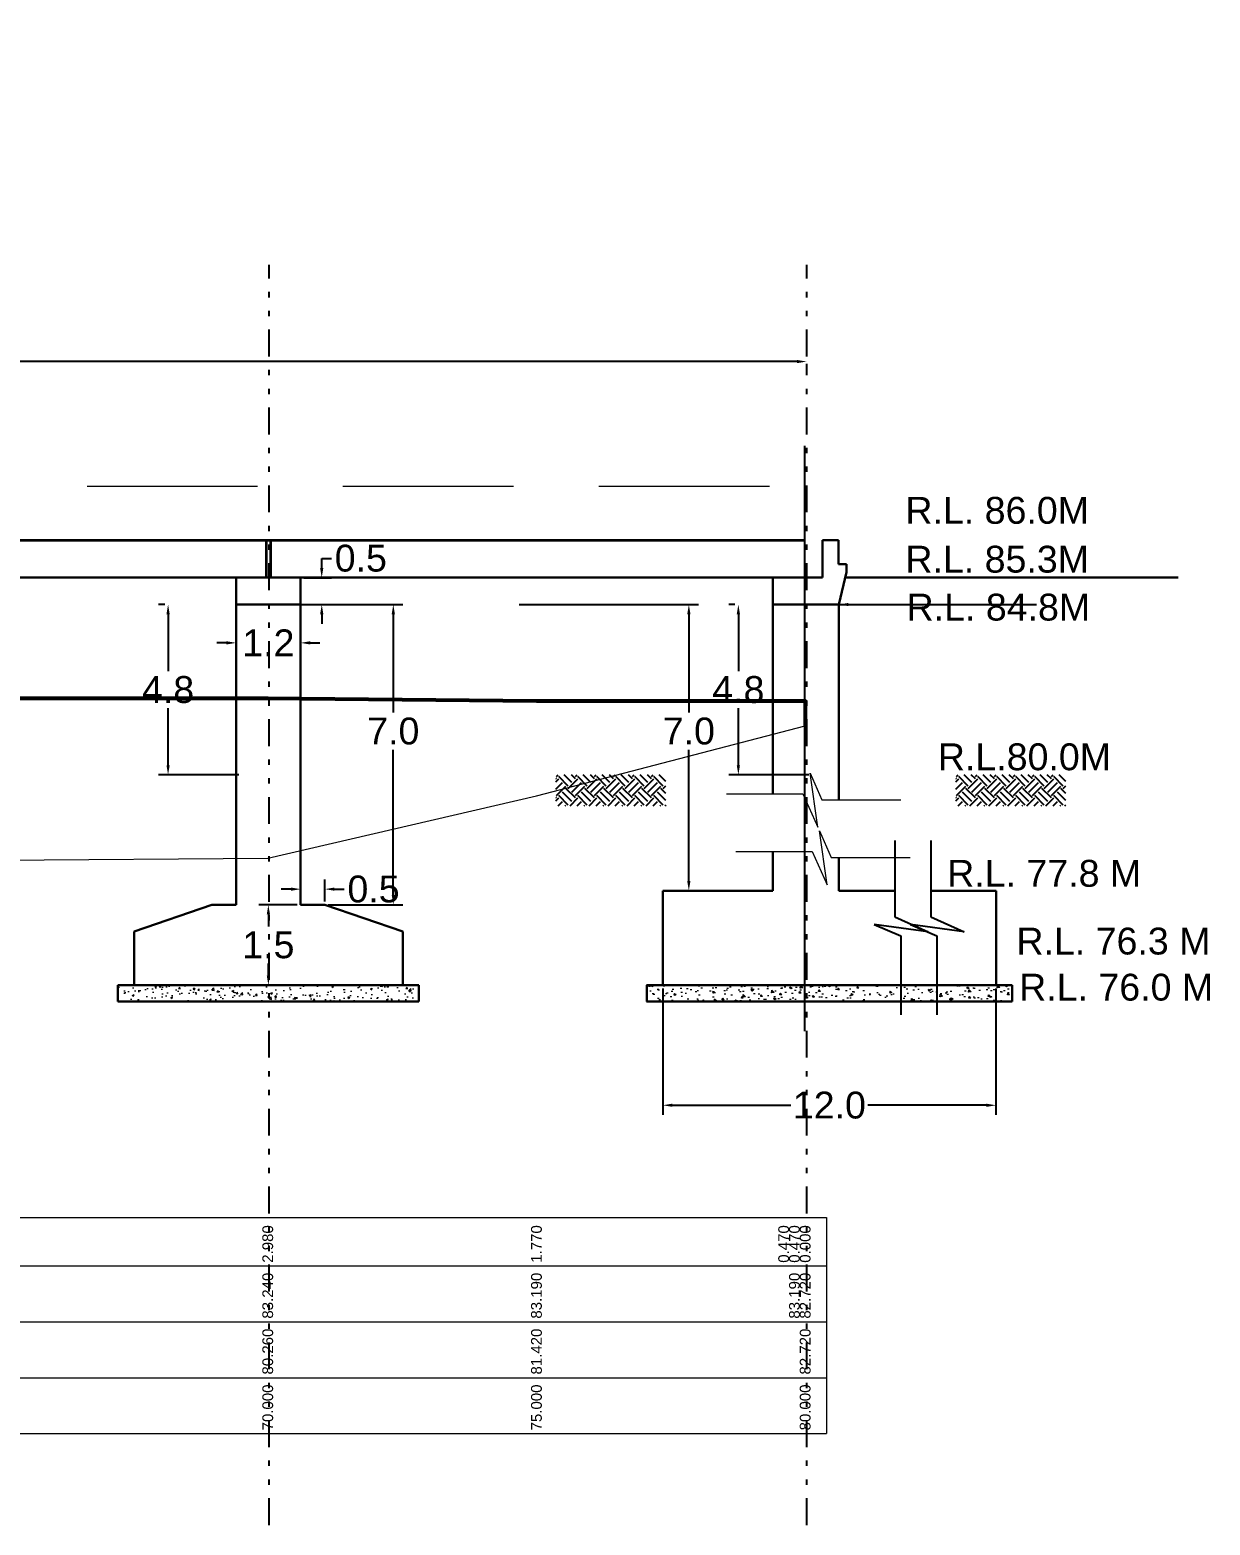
# Model space of a CAD drawing. Header units: millimetres. Extents: x -83 to 417, y 47 to 139.
# Drawn here: x 394.56 to 416.52, y 72.81 to 100.64 of the extents above; entities that cross this region are included whole.
import ezdxf
from ezdxf.enums import TextEntityAlignment as Align

# ---------------------------------------------------------------- set-up
doc = ezdxf.new("R2010")
doc.units = ezdxf.units.MM
doc.header["$PDMODE"] = 3
doc.header["$PDSIZE"] = -0.7
doc.linetypes.add('DASHED2', pattern=[9.525, 6.35, -3.175])
doc.linetypes.add('DIVIDE', pattern=[1.25, 0.5, -0.25, 0, -0.25, 0, -0.25])
for name, color, linetype in [('Bridge Top', 30, 'Continuous'), ('Data Table', 7, 'Continuous'), ('kacha rasta', 7, 'Continuous'), ('OGL', 1, 'Continuous')]:
    doc.layers.add(name, color=color, linetype=linetype)
doc.styles.add('.1', font='arial.ttf', dxfattribs={"height": 0.1})
doc.styles.get("Standard").update_dxf_attribs({"font": 'Arial'})
doc.dimstyles.get("Standard").update_dxf_attribs({"dimtxt": 0.5, "dimasz": 0.18, "dimexe": 0.18, "dimexo": 0.0625, "dimgap": 0.09, "dimtad": 0, "dimtih": 1, "dimtoh": 1, "dimdec": 1, "dimzin": 0, "dimdsep": 46, "dimtxsty": 'Standard', "dimcen": 0.09, "dimadec": 0, "dimazin": 0, "dimtfac": 1, "dimtdec": 1, "dimtofl": 0, "dimtmove": 0, "dimatfit": 3, "dimfxl": 1, "dimtolj": 1, "dimtzin": 0, "dimarcsym": 0})

# ---------------------------------------------------------------- blocks, each defined once
blk = doc.blocks.new('*D319')
at = {"color": 0, "lineweight": -2, "transparency": 16777216}
for p, q in [((399.418, 84.648), (399.238, 84.648)), ((399.598, 84.421), (399.598, 84.828)), ((400.048, 84.421), (400.048, 84.828)), ((400.228, 84.648), (400.408, 84.648))]:
    blk.add_line(p, q, dxfattribs=at)
at = {"color": 0, "transparency": 16777216}
for points in [[(399.418, 84.678), (399.418, 84.618), (399.598, 84.648)], [(400.228, 84.678), (400.228, 84.618), (400.048, 84.648)]]:
    blk.add_solid(points, dxfattribs=at)
at = {"layer": 'Defpoints', "color": 0, "transparency": 16777216}
for p in [(400.048, 84.648), (399.598, 84.359), (400.048, 84.359)]:
    blk.add_point(p, dxfattribs=at)
at = {"color": 0, "lineweight": 0, "transparency": 16777216, "insert": (400.955, 84.648), "char_height": 0.5, "attachment_point": 5}
blk.add_mtext('\\A1;0.5', dxfattribs=at)
blk = doc.blocks.new('*D320')
at = {"color": 0, "lineweight": -2, "transparency": 16777216}
for p, q in [((399.536, 84.359), (398.818, 84.359)), ((398.998, 84.179), (398.998, 83.954)), ((398.998, 83.039), (398.998, 83.264)), ((399.986, 82.859), (398.818, 82.859))]:
    blk.add_line(p, q, dxfattribs=at)
at = {"color": 0, "transparency": 16777216}
for points in [[(398.968, 84.179), (399.028, 84.179), (398.998, 84.359)], [(398.968, 83.039), (399.028, 83.039), (398.998, 82.859)]]:
    blk.add_solid(points, dxfattribs=at)
at = {"layer": 'Defpoints', "color": 0, "transparency": 16777216}
for p in [(399.598, 84.359), (398.998, 82.859), (400.048, 82.859)]:
    blk.add_point(p, dxfattribs=at)
at = {"color": 0, "lineweight": 0, "transparency": 16777216, "insert": (398.998, 83.609), "char_height": 0.5, "attachment_point": 5}
blk.add_mtext('\\A1;1.5', dxfattribs=at)
blk = doc.blocks.new('*D321')
at = {"color": 0, "lineweight": -2, "transparency": 16777216}
for p, q in [((399.991, 90.625), (399.991, 90.805)), ((399.991, 90.805), (400.171, 90.805)), ((399.661, 90.445), (400.171, 90.445)), ((399.661, 89.945), (400.171, 89.945)), ((399.991, 89.765), (399.991, 89.585))]:
    blk.add_line(p, q, dxfattribs=at)
at = {"color": 0, "transparency": 16777216}
for points in [[(399.961, 90.625), (400.021, 90.625), (399.991, 90.445)], [(399.961, 89.765), (400.021, 89.765), (399.991, 89.945)]]:
    blk.add_solid(points, dxfattribs=at)
at = {"layer": 'Defpoints', "color": 0, "transparency": 16777216}
for p in [(399.598, 90.445), (399.991, 90.445), (399.598, 89.945)]:
    blk.add_point(p, dxfattribs=at)
at = {"color": 0, "lineweight": 0, "transparency": 16777216, "insert": (400.718, 90.805), "char_height": 0.5, "attachment_point": 5}
blk.add_mtext('\\A1;0.5', dxfattribs=at)
blk = doc.blocks.new('*D316')
at = {"layer": 'Defpoints', "color": 0, "linetype": 'Continuous', "transparency": 16777216}
for p in [(398.398, 89.945), (399.598, 89.945), (399.598, 89.232)]:
    blk.add_point(p, dxfattribs=at)
at = {"layer": 'kacha rasta', "color": 0, "linetype": 'Continuous', "lineweight": -2, "transparency": 16777216}
for p, q in [((398.398, 89.883), (398.398, 89.052)), ((399.598, 89.883), (399.598, 89.052)), ((398.218, 89.232), (398.038, 89.232)), ((399.778, 89.232), (399.958, 89.232))]:
    blk.add_line(p, q, dxfattribs=at)
at = {"layer": 'kacha rasta', "color": 0, "linetype": 'Continuous', "transparency": 16777216}
for points in [[(398.218, 89.262), (398.218, 89.202), (398.398, 89.232)], [(399.778, 89.262), (399.778, 89.202), (399.598, 89.232)]]:
    blk.add_solid(points, dxfattribs=at)
at = {"layer": 'kacha rasta', "color": 0, "linetype": 'Continuous', "transparency": 16777216, "insert": (398.998, 89.232), "char_height": 0.5, "attachment_point": 5}
blk.add_mtext('\\A1;1.2', dxfattribs=at)
blk = doc.blocks.new('*D317')
at = {"color": 0, "lineweight": -2, "transparency": 16777216}
for p, q in [((397.069, 89.945), (396.952, 89.945)), ((397.132, 89.765), (397.132, 88.706)), ((397.132, 86.955), (397.132, 88.015)), ((398.446, 86.775), (396.952, 86.775))]:
    blk.add_line(p, q, dxfattribs=at)
at = {"color": 0, "transparency": 16777216}
for points in [[(397.102, 89.765), (397.162, 89.765), (397.132, 89.945)], [(397.102, 86.955), (397.162, 86.955), (397.132, 86.775)]]:
    blk.add_solid(points, dxfattribs=at)
at = {"layer": 'Defpoints', "color": 0, "transparency": 16777216}
for p in [(397.132, 89.945), (397.132, 86.775), (398.508, 86.775)]:
    blk.add_point(p, dxfattribs=at)
at = {"color": 0, "lineweight": 0, "transparency": 16777216, "insert": (397.132, 88.36), "char_height": 0.5, "attachment_point": 5}
blk.add_mtext('\\A1;4.8', dxfattribs=at)
blk = doc.blocks.new('*D318')
at = {"color": 0, "lineweight": -2, "transparency": 16777216}
for p, q in [((399.078, 89.945), (401.503, 89.945)), ((401.323, 89.765), (401.323, 87.933)), ((401.323, 84.539), (401.323, 87.243)), ((400.111, 84.359), (401.503, 84.359))]:
    blk.add_line(p, q, dxfattribs=at)
at = {"color": 0, "transparency": 16777216}
for points in [[(401.293, 89.765), (401.353, 89.765), (401.323, 89.945)], [(401.293, 84.539), (401.353, 84.539), (401.323, 84.359)]]:
    blk.add_solid(points, dxfattribs=at)
at = {"layer": 'Defpoints', "color": 0, "transparency": 16777216}
for p in [(399.016, 89.945), (400.048, 84.359), (401.323, 84.359)]:
    blk.add_point(p, dxfattribs=at)
at = {"color": 0, "lineweight": 0, "transparency": 16777216, "insert": (401.323, 87.588), "char_height": 0.5, "attachment_point": 5}
blk.add_mtext('\\A1;7.0', dxfattribs=at)
blk = doc.blocks.new('*D322')
at = {"color": 0, "lineweight": -2, "transparency": 16777216}
for p, q in [((406.337, 82.796), (406.337, 80.446)), ((412.537, 82.796), (412.537, 80.446)), ((406.517, 80.626), (408.722, 80.626)), ((412.357, 80.626), (410.152, 80.626))]:
    blk.add_line(p, q, dxfattribs=at)
at = {"color": 0, "transparency": 16777216}
for points in [[(406.517, 80.656), (406.517, 80.596), (406.337, 80.626)], [(412.357, 80.656), (412.357, 80.596), (412.537, 80.626)]]:
    blk.add_solid(points, dxfattribs=at)
at = {"layer": 'Defpoints', "color": 0, "transparency": 16777216}
for p in [(406.337, 82.859), (412.537, 82.859), (412.537, 80.626)]:
    blk.add_point(p, dxfattribs=at)
at = {"color": 0, "lineweight": 0, "transparency": 16777216, "insert": (409.437, 80.626), "char_height": 0.5, "attachment_point": 5}
blk.add_mtext('\\A1;12.0', dxfattribs=at)
blk = doc.blocks.new('*D323')
at = {"color": 0, "lineweight": -2, "transparency": 16777216}
for p, q in [((407.68, 89.945), (407.563, 89.945)), ((407.743, 89.765), (407.743, 88.706)), ((407.743, 86.955), (407.743, 88.015)), ((409.057, 86.775), (407.563, 86.775))]:
    blk.add_line(p, q, dxfattribs=at)
at = {"color": 0, "transparency": 16777216}
for points in [[(407.713, 89.765), (407.773, 89.765), (407.743, 89.945)], [(407.713, 86.955), (407.773, 86.955), (407.743, 86.775)]]:
    blk.add_solid(points, dxfattribs=at)
at = {"layer": 'Defpoints', "color": 0, "transparency": 16777216}
for p in [(407.743, 89.945), (407.743, 86.775), (409.119, 86.775)]:
    blk.add_point(p, dxfattribs=at)
at = {"color": 0, "lineweight": 0, "transparency": 16777216, "insert": (407.743, 88.36), "char_height": 0.5, "attachment_point": 5}
blk.add_mtext('\\A1;4.8', dxfattribs=at)
blk = doc.blocks.new('*D324')
at = {"color": 0, "lineweight": -2, "transparency": 16777216}
for p, q in [((403.666, 89.945), (407.002, 89.945)), ((406.822, 89.765), (406.822, 87.933)), ((406.822, 84.799), (406.822, 87.243)), ((406.4, 84.619), (407.002, 84.619))]:
    blk.add_line(p, q, dxfattribs=at)
at = {"color": 0, "transparency": 16777216}
for points in [[(406.792, 89.765), (406.852, 89.765), (406.822, 89.945)], [(406.792, 84.799), (406.852, 84.799), (406.822, 84.619)]]:
    blk.add_solid(points, dxfattribs=at)
at = {"layer": 'Defpoints', "color": 0, "transparency": 16777216}
for p in [(403.604, 89.945), (406.337, 84.619), (406.822, 84.619)]:
    blk.add_point(p, dxfattribs=at)
at = {"color": 0, "lineweight": 0, "transparency": 16777216, "insert": (406.822, 87.588), "char_height": 0.5, "attachment_point": 5}
blk.add_mtext('\\A1;7.0', dxfattribs=at)
blk = doc.blocks.new('*D325')
at = {"color": 0, "lineweight": -2, "transparency": 16777216}
for p, q in [((259.014, 94.529), (259.014, 94.647)), ((259.194, 94.467), (293.126, 94.467)), ((408.834, 94.467), (374.903, 94.467)), ((409.014, 94.425), (409.014, 94.287))]:
    blk.add_line(p, q, dxfattribs=at)
at = {"color": 0, "transparency": 16777216}
for points in [[(259.194, 94.497), (259.194, 94.437), (259.014, 94.467)], [(408.834, 94.497), (408.834, 94.437), (409.014, 94.467)]]:
    blk.add_solid(points, dxfattribs=at)
at = {"layer": 'Defpoints', "color": 0, "transparency": 16777216}
for p in [(259.014, 94.467), (409.014, 94.488), (409.014, 94.467)]:
    blk.add_point(p, dxfattribs=at)
at = {"color": 0, "lineweight": 30, "transparency": 16777216, "insert": (334.014, 94.467), "char_height": 0.5, "attachment_point": 5}
blk.add_mtext('\\A1;{\\H3x;14 PIERS AND 02 ABUTMENTS @ 10M C/C SPAN= 15 SPAN S TOATAL150 M LONG}', dxfattribs=at)

msp = doc.modelspace()

# ---------------------------------------------------------------- hatches: boundary and pattern name
at = {"lineweight": 0}
h = msp.add_hatch(dxfattribs=at)
h.set_pattern_fill('AR-CONC', color=6, scale=0.05, style=0)
h.set_pattern_definition([(50, (-2.3247, -197.13084), (0.3586301, -0.03137607), [0.0375, -0.4125]), (355, (-2.3247, -197.13084), (-0.06937567, 0.37609607), [0.03, -0.33]), (100.4514, (-2.2948, -197.13345), (0.2892547, 0.34471977), [0.0318701, -0.35057106]), (46.1842, (-2.3247, -197.03084), (0.53362052, -0.0827595), [0.05625, -0.61875]), (96.6356, (-2.2802, -197.03773), (0.46733135, 0.48705894), [0.04780514, -0.5258565]), (351.1842, (-2.3247, -197.03084), (0.467331, 0.4870593), [0.045, -0.495]), (21, (-2.2747, -197.05584), (0.29845353, -0.20130945), [0.0375, -0.4125]), (326, (-2.2747, -197.05584), (0.12165767, 0.36257502), [0.03, -0.33]), (71.4514, (-2.24982, -197.0726), (0.42011131, 0.16126525), [0.0318701, -0.35057106]), (37.5, (-2.3247, -197.13084), (0.006079928, 0.166446927), [0, -0.326, 0, -0.335, 0, -0.33125]), (7.5, (-2.3247, -197.13084), (0.13153477, 0.197205856), [0, -0.191, 0, -0.3185, 0, -0.12625]), (327.5, (-2.4362, -197.13084), (0.266911218, -0.011277436), [0, -0.125, 0, -0.39, 0, -0.5175]), (317.5, (-2.4862, -197.13084), (0.29159308, 0.05005249), [0, -0.1625, 0, -0.259, 0, -0.3675])])
h.paths.add_polyline_path([(398.9983, 82.859), (396.1983, 82.859), (396.1983, 82.559), (398.9983, 82.559)])
h.paths.add_polyline_path([(401.7983, 82.859), (398.9983, 82.859), (398.9983, 82.559), (401.7983, 82.559)])
h = msp.add_hatch(dxfattribs=at)
h.set_pattern_fill('AR-CONC', scale=0.05, style=0)
h.set_pattern_definition([(130, (799.79725, -196.87065), (-0.3586301, -0.03137607), [0.0375, -0.4125]), (185, (799.79725, -196.87065), (0.06937567, 0.37609607), [0.03, -0.33]), (79.5486, (799.76736, -196.87326), (-0.2892547, 0.34471977), [0.0318701, -0.35057106]), (133.8158, (799.79725, -196.77065), (-0.53362052, -0.0827595), [0.05625, -0.61875]), (83.3644, (799.7528, -196.77754), (-0.46733135, 0.48705894), [0.04780514, -0.5258565]), (188.8158, (799.79725, -196.77065), (-0.467331, 0.4870593), [0.045, -0.495]), (159, (799.74725, -196.79565), (-0.29845353, -0.20130945), [0.0375, -0.4125]), (214, (799.74725, -196.79565), (-0.12165767, 0.36257502), [0.03, -0.33]), (108.5486, (799.72238, -196.81242), (-0.42011131, 0.16126525), [0.0318701, -0.35057106]), (142.5, (799.79725, -196.87065), (-0.006079928, 0.166446927), [0, -0.326, 0, -0.335, 0, -0.33125]), (172.5, (799.79725, -196.87065), (-0.13153477, 0.197205856), [0, -0.191, 0, -0.3185, 0, -0.12625]), (212.5, (799.90875, -196.87065), (-0.266911218, -0.011277436), [0, -0.125, 0, -0.39, 0, -0.5175]), (222.5, (799.95875, -196.87065), (-0.29159308, 0.05005249), [0, -0.1625, 0, -0.259, 0, -0.3675])])
h.paths.add_polyline_path([(406.0323, 82.859), (408.9823, 82.859), (408.9823, 82.559), (406.0323, 82.559)])
h.paths.add_polyline_path([(408.9823, 82.859), (412.8323, 82.859), (412.8323, 82.559), (408.9823, 82.559)])
h = msp.add_hatch(dxfattribs=at)
h.set_pattern_fill('AR-CONC', scale=0.05, style=0)
h.set_pattern_definition([(130, (799.80225, -196.87065), (-0.3586301, -0.03137607), [0.0375, -0.4125]), (185, (799.80225, -196.87065), (0.06937567, 0.37609607), [0.03, -0.33]), (79.5486, (799.77236, -196.87326), (-0.2892547, 0.34471977), [0.0318701, -0.35057106]), (133.8158, (799.80225, -196.77065), (-0.53362052, -0.0827595), [0.05625, -0.61875]), (83.3644, (799.7578, -196.77754), (-0.46733135, 0.48705894), [0.04780514, -0.5258565]), (188.8158, (799.80225, -196.77065), (-0.467331, 0.4870593), [0.045, -0.495]), (159, (799.75225, -196.79565), (-0.29845353, -0.20130945), [0.0375, -0.4125]), (214, (799.75225, -196.79565), (-0.12165767, 0.36257502), [0.03, -0.33]), (108.5486, (799.72738, -196.81242), (-0.42011131, 0.16126525), [0.0318701, -0.35057106]), (142.5, (799.80225, -196.87065), (-0.006079928, 0.166446927), [0, -0.326, 0, -0.335, 0, -0.33125]), (172.5, (799.80225, -196.87065), (-0.13153477, 0.197205856), [0, -0.191, 0, -0.3185, 0, -0.12625]), (212.5, (799.91375, -196.87065), (-0.266911218, -0.011277436), [0, -0.125, 0, -0.39, 0, -0.5175]), (222.5, (799.96375, -196.87065), (-0.29159308, 0.05005249), [0, -0.1625, 0, -0.259, 0, -0.3675])])
h.paths.add_polyline_path([(406.0373, 82.859), (408.9873, 82.859), (408.9873, 82.559), (406.0373, 82.559)])
h.paths.add_polyline_path([(408.9873, 82.859), (412.8373, 82.859), (412.8373, 82.559), (408.9873, 82.559)])

# ---------------------------------------------------------------- linework, layer by layer
at = {"color": 6, "linetype": 'DIVIDE'}
for p, q in [((399.0143, 72.8122), (399.0143, 96.2705)), ((409.0143, 72.8122), (409.0143, 96.2705))]:
    msp.add_line(p, q, dxfattribs=at)
at = {"color": 5, "linetype": 'DASHED2', "ltscale": 5}
msp.add_line((408.9823, 82.005), (408.9823, 92.901), dxfattribs=at)
at = {"color": 5, "linetype": 'DASHED2', "lineweight": 0, "ltscale": 0.5}
msp.add_line((247.9861, 92.1453), (408.9823, 92.1453), dxfattribs=at)
msp.add_line((247.9861, 92.1453), (408.9823, 92.1453), dxfattribs=at)
at = {"color": 7, "linetype": 'ByBlock', "lineweight": 35, "ltscale": 0.5}
msp.add_line((247.9861, 91.1453), (408.9823, 91.1453), dxfattribs=at)
at = {"color": 6, "lineweight": 35}
for p, q in [((398.9593, 91.1453), (398.9593, 90.4453)), ((399.0372, 91.1453), (399.0372, 90.4453))]:
    msp.add_line(p, q, dxfattribs=at)
at = {"color": 0, "lineweight": 30}
for p, q in [((409.3073, 90.4453), (409.3073, 91.1453)), ((409.3073, 91.1453), (409.6073, 91.1453)), ((409.6073, 91.1453), (409.6073, 90.6953)), ((388.6868, 90.4453), (402.4954, 90.4453)), ((409.3073, 90.4453), (394.9771, 90.4453)), ((408.9823, 90.4453), (409.3073, 90.4453)), ((409.6073, 90.6953), (409.7573, 90.6953)), ((409.7573, 90.5453), (409.6123, 89.9453)), ((415.9248, 90.4453), (409.7331, 90.4453)), ((409.7573, 90.6953), (409.7573, 90.5453)), ((398.3983, 89.9453), (399.5983, 89.9453)), ((409.6123, 89.9453), (408.3823, 89.9453))]:
    msp.add_line(p, q, dxfattribs=at)
at = {"lineweight": 30, "ltscale": 5}
for p, q in [((398.3983, 84.359), (398.3983, 90.4453)), ((399.5983, 84.359), (399.5983, 90.4453)), ((408.3823, 86.4238), (408.3823, 90.4453)), ((408.3823, 86.4238), (408.3823, 89.9453)), ((409.6123, 86.3092), (409.6123, 89.9453)), ((408.3823, 84.6192), (408.3823, 85.3504)), ((409.6123, 84.6192), (409.6123, 85.2363))]:
    msp.add_line(p, q, dxfattribs=at)
at = {"color": 6, "lineweight": 0}
msp.add_line((402.35, 88.1578), (401.6463, 88.1578), dxfattribs=at)
for p, q in [((404.3582, 86.6989), (404.3467, 86.7104)), ((404.3467, 86.6433), (404.4023, 86.6989)), ((404.3467, 86.5107), (404.4686, 86.6326)), ((404.3582, 86.7431), (404.3903, 86.7753)), ((404.3582, 86.3896), (404.5349, 86.5663)), ((404.5791, 86.5663), (404.4023, 86.7431)), ((404.6454, 86.6326), (404.5028, 86.7753)), ((404.5791, 86.5221), (404.7559, 86.6989)), ((404.7117, 86.6989), (404.6354, 86.7753)), ((404.6454, 86.4559), (404.8222, 86.6326)), ((404.7117, 86.7431), (404.7438, 86.7753)), ((404.7117, 86.3896), (404.8885, 86.5663)), ((404.9327, 86.5663), (404.7559, 86.7431)), ((404.999, 86.6326), (404.8563, 86.7753)), ((404.9327, 86.5221), (405.1095, 86.6989)), ((405.0653, 86.6989), (404.9889, 86.7753)), ((404.999, 86.4559), (405.1757, 86.6326)), ((405.0653, 86.7431), (405.0974, 86.7753)), ((405.0653, 86.3896), (405.242, 86.5663)), ((405.2862, 86.5663), (405.1095, 86.7431)), ((405.3525, 86.6326), (405.2099, 86.7753)), ((405.2862, 86.5221), (405.463, 86.6989)), ((405.4188, 86.6989), (405.3425, 86.7753)), ((405.3525, 86.4559), (405.5293, 86.6326)), ((405.4188, 86.7431), (405.451, 86.7753)), ((405.4188, 86.3896), (405.5956, 86.5663)), ((405.6398, 86.5663), (405.463, 86.7431)), ((405.7061, 86.6326), (405.5635, 86.7753)), ((405.6398, 86.5221), (405.8166, 86.6989)), ((405.7724, 86.6989), (405.696, 86.7753)), ((405.7061, 86.4559), (405.8829, 86.6326)), ((405.7724, 86.7431), (405.8045, 86.7753)), ((405.7724, 86.3896), (405.9491, 86.5663)), ((405.9933, 86.5663), (405.8166, 86.7431)), ((406.0596, 86.6326), (405.917, 86.7753)), ((405.9933, 86.5221), (406.1701, 86.6989)), ((406.1259, 86.6989), (406.0496, 86.7753)), ((406.0596, 86.4559), (406.2364, 86.6326)), ((406.1259, 86.7431), (406.1581, 86.7753)), ((406.1259, 86.3896), (406.3027, 86.5663)), ((406.3469, 86.5663), (406.1701, 86.7431)), ((406.394, 86.6518), (406.2706, 86.7753)), ((406.3469, 86.5221), (406.394, 86.5693)), ((411.8007, 86.6989), (411.7892, 86.7104)), ((411.7892, 86.6433), (411.8449, 86.6989)), ((411.7892, 86.5107), (411.9112, 86.6326)), ((411.8007, 86.7431), (411.8328, 86.7753)), ((411.8007, 86.3896), (411.9774, 86.5663)), ((412.0216, 86.5663), (411.8449, 86.7431)), ((412.0879, 86.6326), (411.9453, 86.7753)), ((412.0216, 86.5221), (412.1984, 86.6989)), ((412.1542, 86.6989), (412.0779, 86.7753)), ((412.0879, 86.4559), (412.2647, 86.6326)), ((412.1542, 86.7431), (412.1864, 86.7753)), ((412.1542, 86.3896), (412.331, 86.5663)), ((412.3752, 86.5663), (412.1984, 86.7431)), ((412.4415, 86.6326), (412.2989, 86.7753)), ((412.3752, 86.5221), (412.552, 86.6989)), ((412.5078, 86.6989), (412.4314, 86.7753)), ((412.4415, 86.4559), (412.6183, 86.6326)), ((412.5078, 86.7431), (412.5399, 86.7753)), ((412.5078, 86.3896), (412.6846, 86.5663)), ((412.7287, 86.5663), (412.552, 86.7431)), ((412.795, 86.6326), (412.6524, 86.7753)), ((412.7287, 86.5221), (412.9055, 86.6989)), ((412.8613, 86.6989), (412.785, 86.7753)), ((412.795, 86.4559), (412.9718, 86.6326)), ((412.8613, 86.7431), (412.8935, 86.7753)), ((412.8613, 86.3896), (413.0381, 86.5663)), ((413.0823, 86.5663), (412.9055, 86.7431)), ((413.1486, 86.6326), (413.006, 86.7753)), ((413.0823, 86.5221), (413.2591, 86.6989)), ((413.2149, 86.6989), (413.1386, 86.7753)), ((413.1486, 86.4559), (413.3254, 86.6326)), ((413.2149, 86.7431), (413.247, 86.7753)), ((413.2149, 86.3896), (413.3917, 86.5663)), ((413.4359, 86.5663), (413.2591, 86.7431)), ((413.5021, 86.6326), (413.3595, 86.7753)), ((413.4359, 86.5221), (413.6126, 86.6989)), ((413.5684, 86.6989), (413.4921, 86.7753)), ((413.5021, 86.4559), (413.6789, 86.6326)), ((413.5684, 86.7431), (413.6006, 86.7753)), ((413.5684, 86.3896), (413.7452, 86.5663)), ((413.7894, 86.5663), (413.6126, 86.7431)), ((413.8365, 86.6518), (413.7131, 86.7753)), ((413.7894, 86.5221), (413.8365, 86.5693)), ((404.3582, 86.3454), (404.3467, 86.3568)), ((404.3467, 86.2897), (404.4023, 86.3454)), ((404.3897, 86.2002), (404.4686, 86.2791)), ((404.5791, 86.2128), (404.4023, 86.3896)), ((404.6454, 86.2791), (404.4686, 86.4559)), ((404.7117, 86.3454), (404.5349, 86.5221)), ((404.6107, 86.2002), (404.7559, 86.3454)), ((404.7433, 86.2002), (404.8222, 86.2791)), ((404.9327, 86.2128), (404.7559, 86.3896)), ((404.999, 86.2791), (404.8222, 86.4559)), ((405.0653, 86.3454), (404.8885, 86.5221)), ((404.9643, 86.2002), (405.1095, 86.3454)), ((405.0968, 86.2002), (405.1757, 86.2791)), ((405.2862, 86.2128), (405.1095, 86.3896)), ((405.3525, 86.2791), (405.1757, 86.4559)), ((405.4188, 86.3454), (405.242, 86.5221)), ((405.3178, 86.2002), (405.463, 86.3454)), ((405.4504, 86.2002), (405.5293, 86.2791)), ((405.6398, 86.2128), (405.463, 86.3896)), ((405.7061, 86.2791), (405.5293, 86.4559)), ((405.7724, 86.3454), (405.5956, 86.5221)), ((405.6714, 86.2002), (405.8166, 86.3454)), ((405.8039, 86.2002), (405.8829, 86.2791)), ((405.9933, 86.2128), (405.8166, 86.3896)), ((406.0596, 86.2791), (405.8829, 86.4559)), ((406.1259, 86.3454), (405.9491, 86.5221)), ((406.0249, 86.2002), (406.1701, 86.3454)), ((406.1575, 86.2002), (406.2364, 86.2791)), ((406.3469, 86.2128), (406.1701, 86.3896)), ((406.394, 86.2982), (406.2364, 86.4559)), ((406.394, 86.4308), (406.3027, 86.5221)), ((411.8007, 86.3454), (411.7892, 86.3568)), ((411.7892, 86.2897), (411.8449, 86.3454)), ((411.8322, 86.2002), (411.9112, 86.2791)), ((412.0216, 86.2128), (411.8449, 86.3896)), ((412.0879, 86.2791), (411.9112, 86.4559)), ((412.1542, 86.3454), (411.9774, 86.5221)), ((412.0532, 86.2002), (412.1984, 86.3454)), ((412.1858, 86.2002), (412.2647, 86.2791)), ((412.3752, 86.2128), (412.1984, 86.3896)), ((412.4415, 86.2791), (412.2647, 86.4559)), ((412.5078, 86.3454), (412.331, 86.5221)), ((412.4068, 86.2002), (412.552, 86.3454)), ((412.5394, 86.2002), (412.6183, 86.2791)), ((412.7287, 86.2128), (412.552, 86.3896)), ((412.795, 86.2791), (412.6183, 86.4559)), ((412.8613, 86.3454), (412.6846, 86.5221)), ((412.7603, 86.2002), (412.9055, 86.3454)), ((412.8929, 86.2002), (412.9718, 86.2791)), ((413.0823, 86.2128), (412.9055, 86.3896)), ((413.1486, 86.2791), (412.9718, 86.4559)), ((413.2149, 86.3454), (413.0381, 86.5221)), ((413.1139, 86.2002), (413.2591, 86.3454)), ((413.2465, 86.2002), (413.3254, 86.2791)), ((413.4359, 86.2128), (413.2591, 86.3896)), ((413.5021, 86.2791), (413.3254, 86.4559)), ((413.5684, 86.3454), (413.3917, 86.5221)), ((413.4674, 86.2002), (413.6126, 86.3454)), ((413.6, 86.2002), (413.6789, 86.2791)), ((413.7894, 86.2128), (413.6126, 86.3896)), ((413.8365, 86.2982), (413.6789, 86.4559)), ((413.8365, 86.4308), (413.7452, 86.5221)), ((404.5223, 86.2002), (404.5349, 86.2128)), ((404.8759, 86.2002), (404.8885, 86.2128)), ((405.2294, 86.2002), (405.242, 86.2128)), ((405.583, 86.2002), (405.5956, 86.2128)), ((405.9365, 86.2002), (405.9491, 86.2128)), ((406.2901, 86.2002), (406.3027, 86.2128)), ((406.3785, 86.2002), (406.394, 86.2157)), ((411.9648, 86.2002), (411.9774, 86.2128)), ((412.3184, 86.2002), (412.331, 86.2128)), ((412.6719, 86.2002), (412.6846, 86.2128)), ((413.0255, 86.2002), (413.0381, 86.2128)), ((413.379, 86.2002), (413.3917, 86.2128)), ((413.7326, 86.2002), (413.7452, 86.2128)), ((413.821, 86.2002), (413.8365, 86.2157))]:
    msp.add_line(p, q)
at = {"lineweight": 30}
for p, q in [((406.3373, 82.859), (406.3373, 84.6192)), ((408.3873, 84.6192), (406.3373, 84.6192)), ((409.6123, 84.6192), (410.6518, 84.6192)), ((411.3234, 84.6192), (412.5373, 84.6192)), ((412.5373, 82.859), (412.5373, 84.6192)), ((396.4983, 83.859), (397.9483, 84.359)), ((398.3983, 84.359), (397.9483, 84.359)), ((399.5983, 84.359), (400.0483, 84.359)), ((401.4983, 83.859), (400.0483, 84.359)), ((396.4983, 82.859), (396.4983, 83.859)), ((401.4983, 82.859), (401.4983, 83.859)), ((401.7983, 82.859), (396.1983, 82.859)), ((396.1983, 82.559), (396.1983, 82.859)), ((401.7983, 82.559), (401.7983, 82.859)), ((406.0323, 82.859), (412.8323, 82.859)), ((406.0373, 82.859), (410.7659, 82.859)), ((406.0373, 82.559), (406.0373, 82.859)), ((411.4375, 82.859), (412.8373, 82.859)), ((412.8373, 82.559), (412.8373, 82.859)), ((401.7983, 82.559), (396.1983, 82.559)), ((406.0323, 82.559), (412.8323, 82.559)), ((406.0373, 82.559), (410.7659, 82.559)), ((411.4375, 82.559), (412.8373, 82.559))]:
    msp.add_line(p, q, dxfattribs=at)
at = {"layer": 'Bridge Top', "lineweight": 53, "flags": 128}
msp.add_lwpolyline([(328.9861, 88.0453), (333.9861, 87.9453), (338.9861, 87.8953), (343.9861, 88.0453), (348.9861, 88.0453), (353.9861, 88.0453), (358.9861, 88.0153), (363.9861, 87.9953), (368.9861, 87.9953), (373.9861, 88.1153), (378.9861, 88.1453), (383.9861, 88.1353), (388.9861, 88.1353), (393.9861, 88.2053), (398.9861, 88.2053), (403.9861, 88.1553), (408.9861, 88.1553), (408.9861, 87.6853)], dxfattribs=at)
at = {"layer": 'Data Table', "lineweight": 0}
msp.add_line((246.586, 78.5344), (409.3861, 78.5344), dxfattribs=at)
at = {"layer": 'Data Table', "lineweight": 5}
for p in [(409.3861, 78.5344), (246.586, 74.5144)]:
    msp.add_line(p, (409.3861, 74.5144), dxfattribs=at)
at = {"layer": 'Data Table', "lineweight": 9}
for p, q in [((246.586, 77.6344), (409.3861, 77.6344)), ((246.586, 76.5944), (409.3861, 76.5944)), ((246.586, 75.5544), (409.3861, 75.5544))]:
    msp.add_line(p, q, dxfattribs=at)
at = {"layer": 'kacha rasta', "color": 1, "linetype": 'Continuous', "lineweight": 20}
for p, q in [((409.2197, 85.8029), (409.0804, 86.8039)), ((409.0804, 86.8039), (409.2957, 86.3097)), ((407.5228, 86.4238), (408.9411, 86.4238)), ((408.9411, 86.4238), (409.2197, 85.8029)), ((409.2957, 86.3092), (410.7646, 86.3092)), ((409.3948, 84.7295), (409.2555, 85.7305)), ((409.2555, 85.7305), (409.4708, 85.2363)), ((407.6979, 85.3504), (409.1162, 85.3504)), ((409.1162, 85.3504), (409.3948, 84.7295)), ((409.4708, 85.2363), (410.9397, 85.2363))]:
    msp.add_line(p, q, dxfattribs=at)
at = {"layer": 'kacha rasta', "linetype": 'Continuous'}
for p, q in [((410.6518, 85.5505), (410.6518, 84.1322)), ((411.3234, 85.5505), (411.3234, 84.1322)), ((410.6518, 84.1322), (411.2727, 83.8536)), ((411.3234, 84.1322), (411.9443, 83.8536)), ((411.2727, 83.8536), (410.2717, 83.9929)), ((410.2717, 83.9929), (410.7659, 83.7777)), ((410.7659, 83.7777), (410.7659, 82.3087)), ((411.9443, 83.8536), (410.9433, 83.9929)), ((410.9433, 83.9929), (411.4375, 83.7777)), ((411.4375, 83.7777), (411.4375, 82.3087))]:
    msp.add_line(p, q, dxfattribs=at)
at = {"layer": 'OGL', "lineweight": 0, "flags": 128}
msp.add_lwpolyline([(328.9861, 86.1653), (333.9861, 86.1753), (338.9861, 86.1153), (343.9861, 86.0153), (348.9861, 85.3853), (353.9861, 85.5853), (358.9861, 85.6453), (363.9861, 85.4153), (368.9861, 85.4153), (373.9861, 85.4053), (378.9861, 85.4053), (383.9861, 84.9253), (388.9861, 85.2453), (393.9861, 85.1853), (398.9861, 85.2253), (403.9861, 86.3853), (408.9861, 87.6853)], dxfattribs=at)

# ---------------------------------------------------------------- texts
at = {"color": 6, "lineweight": 0, "char_height": 0.5, "style": '.1'}
for s, insert, width, attachment_point in [('R.L. 86.0M', (410.8514, 91.9484), 4.332382, 1), ('R.L. 85.3M', (410.8514, 91.0391), 4.303423, 1), ('R.L. 84.8M', (410.8732, 90.147), 4.303423, 1), ('R.L.80.0M', (414.6773, 87.3611), 4.380141, 3), ('R.L. 77.8 M', (415.2393, 85.1929), 4.238991, 3), ('R.L. 76.3 M', (416.527, 83.9317), 4.091525, 3), ('R.L. 76.0 M', (416.578, 83.0737), 4.07909, 3)]:
    msp.add_mtext(s, dxfattribs=dict(at, insert=insert, width=width, attachment_point=attachment_point))
at = {"layer": 'Bridge Top'}
for s, p in [('83.240', (398.9861, 76.6544)), ('83.190', (403.9861, 76.6544)), ('83.190', (408.7861, 76.6544)), ('82.720', (408.9861, 76.6544))]:
    msp.add_text(s, height=0.2, rotation=90, dxfattribs=at).set_placement(p, align=Align.MIDDLE_LEFT)
at = {"layer": 'Data Table'}
for s, p in [('2.980', (398.9861, 77.6944)), ('1.770', (403.9861, 77.6944)), ('0.470', (408.5861, 77.6944)), ('0.470', (408.7861, 77.6944)), ('0.000', (408.9861, 77.6944))]:
    msp.add_text(s, height=0.2, rotation=90, dxfattribs=at).set_placement(p, align=Align.MIDDLE_LEFT)
at = {"layer": 'OGL'}
for s, p in [('80.260', (398.9861, 75.6144)), ('81.420', (403.9861, 75.6144)), ('82.720', (408.9861, 75.6144)), ('70.000', (398.9861, 74.5744)), ('75.000', (403.9861, 74.5744)), ('80.000', (408.9861, 74.5744))]:
    msp.add_text(s, height=0.2, rotation=90, dxfattribs=at).set_placement(p, align=Align.MIDDLE_LEFT)

# ---------------------------------------------------------------- dimensions: what is measured, and where the dimension line sits
at = {"color": 0, "lineweight": 30}
dim = msp.add_linear_dim(base=(409.0143, 94.4668), p1=(259.0143, 94.4668), p2=(409.0143, 94.4877), text='{\\H3x;14 PIERS AND 02 ABUTMENTS @ 10M C/C SPAN= 15 SPAN S TOATAL150 M LONG}', dimstyle='Standard', dxfattribs=at)
dim.commit()
dim.dimension.update_dxf_attribs({"geometry": '*D325', "text_midpoint": (334.0143, 94.4668)})
at = {"color": 6, "lineweight": 0}
dim = msp.add_linear_dim(base=(399.9909, 90.4453), p1=(399.5983, 89.9453), p2=(399.5983, 90.4453), angle=90, text='0.5', dimstyle='Standard', dxfattribs=at)
dim.commit()
dim.dimension.update_dxf_attribs({"geometry": '*D321', "text_midpoint": (400.718, 90.8053)})
for base, p1, p2, text, picture, middle in [((397.1317, 86.7753), (397.1317, 89.9453), (398.5082, 86.7753), '4.8', '*D317', (397.1317, 88.3603)), ((401.323, 84.359), (399.0158, 89.9453), (400.0483, 84.359), '7.0', '*D318', (401.323, 87.5881)), ((406.8221, 84.6192), (403.6038, 89.9453), (406.3373, 84.6192), '7.0', '*D324', (406.8221, 87.5881)), ((407.7427, 86.7753), (407.7427, 89.9453), (409.1192, 86.7753), '4.8', '*D323', (407.7427, 88.3603))]:
    dim = msp.add_linear_dim(base=base, p1=p1, p2=p2, angle=90, text=text, dimstyle='Standard', dxfattribs=at)
    dim.commit()
    dim.dimension.update_dxf_attribs({"geometry": picture, "text_midpoint": middle, "dimtype": 160})
dim = msp.add_linear_dim(base=(400.0482516599, 84.6482438246), p1=(399.5982516599, 84.3589660414), p2=(400.0482516599, 84.3589660414), dimstyle='Standard', dxfattribs=at)
dim.commit()
dim.dimension.update_dxf_attribs({"geometry": '*D319', "text_midpoint": (400.9552775807, 84.6482438246)})
dim = msp.add_linear_dim(base=(398.9983, 82.859), p1=(399.5983, 84.359), p2=(400.0483, 82.859), angle=90, dimstyle='Standard', dxfattribs=at)
dim.commit()
dim.dimension.update_dxf_attribs({"geometry": '*D320', "text_midpoint": (398.9983, 83.609)})
dim = msp.add_linear_dim(base=(412.5373, 80.6259), p1=(406.3373, 82.859), p2=(412.5373, 82.859), text='12.0', dimstyle='Standard', dxfattribs=at)
dim.commit()
dim.dimension.update_dxf_attribs({"geometry": '*D322', "text_midpoint": (409.4373, 80.6259)})
at = {"layer": 'kacha rasta', "linetype": 'Continuous'}
dim = msp.add_linear_dim(base=(399.5983, 89.2325), p1=(398.3983, 89.9453), p2=(399.5983, 89.9453), dimstyle='Standard', dxfattribs=at)
dim.commit()
dim.dimension.update_dxf_attribs({"geometry": '*D316', "text_midpoint": (398.9983, 89.2325)})

# ---------------------------------------------------------------- leaders
at = {"color": 6, "lineweight": 0}
msp.add_leader([(409.6123, 89.9453), (413.2895, 89.9453)], dimstyle='Standard', override={"dimgap": 0, "dimtad": 0}, dxfattribs=at)

doc.saveas('drawing.dxf')
